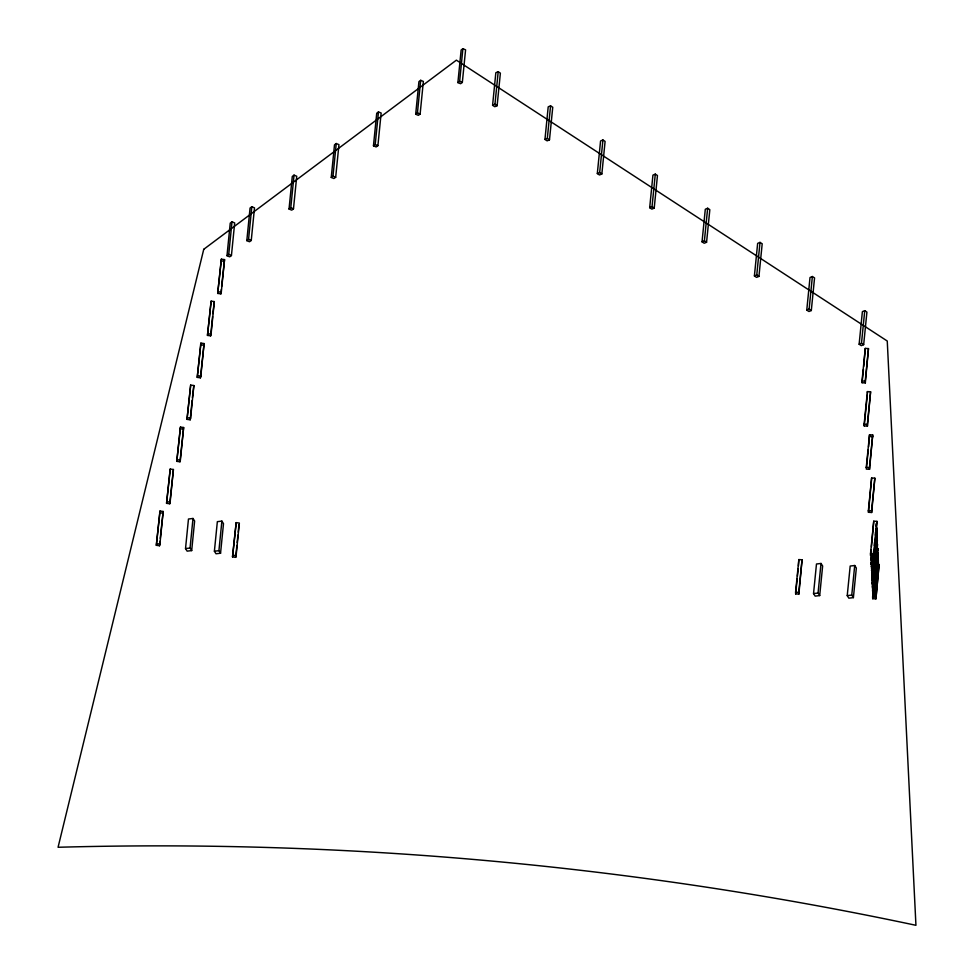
<?xml version="1.0" encoding="UTF-8"?>
<svg xmlns="http://www.w3.org/2000/svg" width="974" height="974" viewBox="0 0 974 974"><rect width="100%" height="100%" fill="white"/><g stroke="black" fill="none" stroke-linecap="round" stroke-linejoin="round"><path stroke-width="1.46" d="M156.327 545.306L159.992 511.033L163.169 511.484L159.919 544.076L159.517 545.744L156.327 545.306L159.992 511.033M159.517 545.744L159.955 541.301M160.26 538.342L163.169 511.484M166.554 503.327L170.219 469.054L173.409 469.505L170.146 502.097L169.744 503.765L166.554 503.327L170.219 469.054M169.744 503.765L173.409 469.505M176.781 461.347L180.446 427.075L183.636 427.525L180.373 460.118L179.971 461.786L176.781 461.347L180.446 427.075M179.971 461.786L183.636 427.525M187.008 419.368L190.673 385.095L193.863 385.546L190.6 418.138L190.198 419.806L187.008 419.368L190.673 385.095M190.198 419.806L192.122 400.558M192.414 397.587L193.863 385.546M197.235 377.376L200.9 343.116L204.09 343.566L200.827 376.159L200.425 377.827L197.235 377.376L200.9 343.116M200.425 377.827L204.09 343.566M185.523 548.593L188.469 519.02L192.998 518.472L194.63 521.017L191.683 550.59L187.142 551.138L185.523 548.593L190.052 548.045L191.683 550.59M207.462 335.397L211.127 301.136L214.317 301.587L211.066 334.179L210.652 335.847L207.462 335.397L211.127 301.136M210.652 335.847L212.576 316.587M212.868 313.628L214.317 301.587M190.052 548.045L192.998 518.472M217.689 293.418L221.354 259.157L224.544 259.608L221.293 292.188L220.879 293.868L217.689 293.418L221.354 259.157M220.879 293.868L221.317 289.424M221.622 286.466L224.544 259.608M226.991 255.712L230.241 223.119L231.995 221.804L234.685 222.936L231.435 255.529L229.681 256.844L226.991 255.712L228.744 254.397L231.995 221.804M214.39 551.235L217.348 521.662L221.877 521.114L223.496 523.647L220.55 553.22L216.021 553.768L214.39 551.235L218.919 550.687L220.55 553.22M246.812 240.639L250.062 208.046L251.828 206.732L254.506 207.864L251.255 240.456L249.502 241.759L246.812 240.639L248.565 239.324L251.828 206.732M218.919 550.687L221.877 521.114M232.518 556.885L236.183 522.624L239.361 523.062L236.11 555.655L235.696 557.335L232.518 556.885L236.183 522.624M235.696 557.335L236.889 545.477M237.181 542.518L237.924 535.116M238.216 532.145L238.959 524.743M289.035 209.033L292.285 176.44L294.038 175.125L296.729 176.257L293.478 208.85L291.713 210.153L289.035 209.033L290.788 207.718L294.038 175.125M331.245 177.426L334.496 144.834L336.249 143.519L338.94 144.651L335.689 177.244L333.936 178.546L331.245 177.426L332.998 176.111L336.249 143.519M373.456 145.82L376.719 113.228L378.472 111.913L381.151 113.045L377.9 145.637L376.147 146.94L373.456 145.82L375.221 144.505L378.472 111.913M415.679 114.214L418.93 81.621L420.683 80.306L423.373 81.439L420.123 114.031L418.37 115.334L415.679 114.214L417.432 112.899L420.683 80.306M457.89 82.607L461.14 50.015L462.894 48.7L465.584 49.832L462.333 82.425L460.58 83.727L457.89 82.607L459.643 81.292L462.894 48.7M492.588 105.289L495.839 72.709L498.201 71.711L500.38 73.135L497.117 105.716L494.768 106.714L492.588 105.289L494.95 104.303L497.117 105.716M494.95 104.303L498.201 71.711M544.953 139.428L548.204 106.836L550.566 105.849L552.745 107.262L549.482 139.854L547.132 140.853L544.953 139.428L547.315 138.43L549.482 139.854M547.315 138.43L550.566 105.849M597.318 173.567L600.568 140.974L602.93 139.976L605.097 141.4L601.847 173.981L599.485 174.979L597.318 173.567L599.68 172.568L601.847 173.981M599.68 172.568L602.93 139.976M649.682 207.693L652.933 175.113L655.295 174.115L657.462 175.527L654.211 208.119L651.85 209.118L649.682 207.693L652.032 206.695L654.211 208.119M652.032 206.695L655.295 174.115M702.035 241.832L705.298 209.24L707.648 208.241L709.827 209.666L706.576 242.258L704.214 243.244L702.035 241.832L704.397 240.834L706.576 242.258M704.397 240.834L707.648 208.241M754.4 275.959L757.65 243.378L760.012 242.38L762.192 243.792L758.941 276.385L756.579 277.383L754.4 275.959L756.761 274.972L758.941 276.385M756.761 274.972L760.012 242.38M806.764 310.097L810.015 277.505L812.377 276.519L814.556 277.931L811.305 310.523L808.944 311.51L806.764 310.097L809.126 309.099L811.305 310.523M809.126 309.099L812.377 276.519M795.588 592.18L798.838 559.587L802.052 559.77L798.875 594.079L795.673 593.897L795.588 592.18L798.79 592.362L798.875 594.079M795.673 593.897L797.146 579.08M797.438 576.121L798.181 568.719M798.473 565.748L798.838 559.587M798.79 592.362L802.052 559.77M813.534 593.592L816.48 564.007L821.009 563.459L822.64 566.004L819.694 595.577L815.165 596.125L813.534 593.592L818.063 593.044L819.694 595.577M818.063 593.044L821.009 563.459M859.129 344.236L862.38 311.643L864.742 310.645L866.921 312.07L863.67 344.65L861.308 345.648L859.129 344.236L861.491 343.238L863.67 344.65M861.491 343.238L864.742 310.645M862.014 380.992L865.277 348.4L868.479 348.595L865.314 382.904L862.1 382.721L862.014 380.992L865.229 381.175L865.314 382.904M862.1 382.721L863.439 369.389M863.731 366.419L865.277 348.4M865.229 381.175L868.479 348.595M864.145 424.189L867.396 391.597L870.598 391.779L867.432 426.101L864.218 425.918L864.145 424.189L867.347 424.372L867.432 426.101M847.234 595.625L850.18 566.052L854.709 565.504L856.341 568.049L853.394 597.622L848.865 598.17L847.234 595.625L851.763 595.077L853.394 597.622M864.218 425.918L867.323 394.811M867.347 424.372L870.598 391.779M851.763 595.077L854.709 565.504M866.263 467.386L869.514 434.794L872.716 434.976L869.551 469.298L866.349 469.103L866.263 467.386L869.465 467.569L869.551 469.298M866.495 467.63L868.26 449.854M868.564 446.883L869.514 434.794M869.465 467.569L872.716 434.976M868.382 510.583L871.633 477.991L874.847 478.173L871.669 512.482L868.467 512.3L868.382 510.583L871.584 510.766L871.669 512.482M868.467 512.3L871.633 477.991M871.584 510.766L874.847 478.173M870.5 553.78L873.715 553.962L873.788 555.679L870.586 555.497L870.5 553.78L873.751 521.187L876.965 521.37L871.767 574.453L872.485 576.851L871.767 574.453M870.586 555.497L871.17 549.579M871.474 546.609L873.751 521.187M870.963 558.078L871.681 560.476L871.267 555.107M871.085 560.44L871.669 554.523M872.619 557.165L871.28 564.543L871.9 554.766M871.28 564.543L872.278 554.547M871.365 566.259L872.083 568.67L871.365 566.259L872.509 554.79M871.486 568.633L871.925 564.189M871.572 570.35L872.29 572.761L871.572 570.35L873.593 551.381M874.189 545.452L874.482 542.494M875.224 535.091L875.516 532.121M871.681 572.724L873.118 558.297M876.965 521.37L873.057 562.875M871.888 576.815L873.179 563.873M871.974 578.544L872.692 580.942L871.974 578.544L876.795 527.957L873.252 566.978M872.083 580.906L873.52 566.478M872.168 582.635L872.887 585.033L872.168 582.635L876.99 532.048L873.459 571.068M872.29 585.009L874.165 566.138M876.588 536.114L873.654 575.159M872.375 586.725L873.094 589.136L872.375 586.725L877.197 536.138M872.485 589.1L874.226 571.701M876.795 540.205L873.861 579.25M872.57 590.816L873.288 593.227L872.57 590.816L877.391 540.241M872.692 593.19L874.128 578.763M876.99 544.296L874.055 583.353M875.918 598.876L879.084 564.567L875.918 598.876L872.704 598.693L872.619 596.977L877.598 544.332M872.704 598.693L874.177 584.339M873.374 594.944L872.887 597.281L877.793 548.423L874.262 587.444M873.495 597.318L874.53 586.945M874.348 589.16L875.066 591.571L878 552.514L874.323 589.647L875.529 589.708L875.383 586.762M877.793 560.671L878.511 563.069L874.664 595.625L877.598 556.58M874.664 595.625L878.195 556.604M875.261 595.662L878.402 560.707M869.599 436.522L872.801 436.705M875.991 523.829L876.113 526.203M872.85 558.784L873.337 556.446L874.457 591.535M871.17 562.168L871.888 564.567M874.555 587.273L875.76 587.334M872.619 596.977L875.833 597.159M220.952 260.837L224.13 261.276M218.103 291.75L221.293 292.188M207.876 333.729L211.066 334.179M200.498 344.796L203.676 345.234M197.649 375.708L200.827 376.159M187.422 417.688L190.6 418.138M180.032 428.755L183.222 429.205M177.195 459.667L180.373 460.118M166.968 501.647L170.146 502.097M159.578 512.714L162.768 513.164M156.741 543.626L159.919 544.076M232.92 555.204L236.11 555.655M459.643 81.292L462.333 82.425M417.432 112.899L420.123 114.031M375.221 144.505L377.9 145.637M332.998 176.111L335.689 177.244M290.788 207.718L293.478 208.85M248.565 239.324L251.255 240.456M228.744 254.397L231.435 255.529M876.795 527.957L876.904 530.331M876.99 532.048L877.111 534.422M877.793 548.423L877.915 550.797M878 552.514L878.11 554.888M876.076 529.077L876.661 540.887M877.099 549.762L877.525 558.626M876.137 537.356L876.417 543.273M877.294 561L877.44 563.946M867.396 391.597L867.481 393.326M874.165 554.839L874.53 562.217M875.115 574.039L875.334 578.471M874.36 566.077L874.506 569.035M873.544 566.588L873.69 569.534M873.836 572.493L873.982 575.451M203.749 249.295L58.063 847.27A3091.793 2618.769 3.9 0 1 915.937 925.3L887.253 341.022L456.38 60.157L203.749 249.295"/></g></svg>
